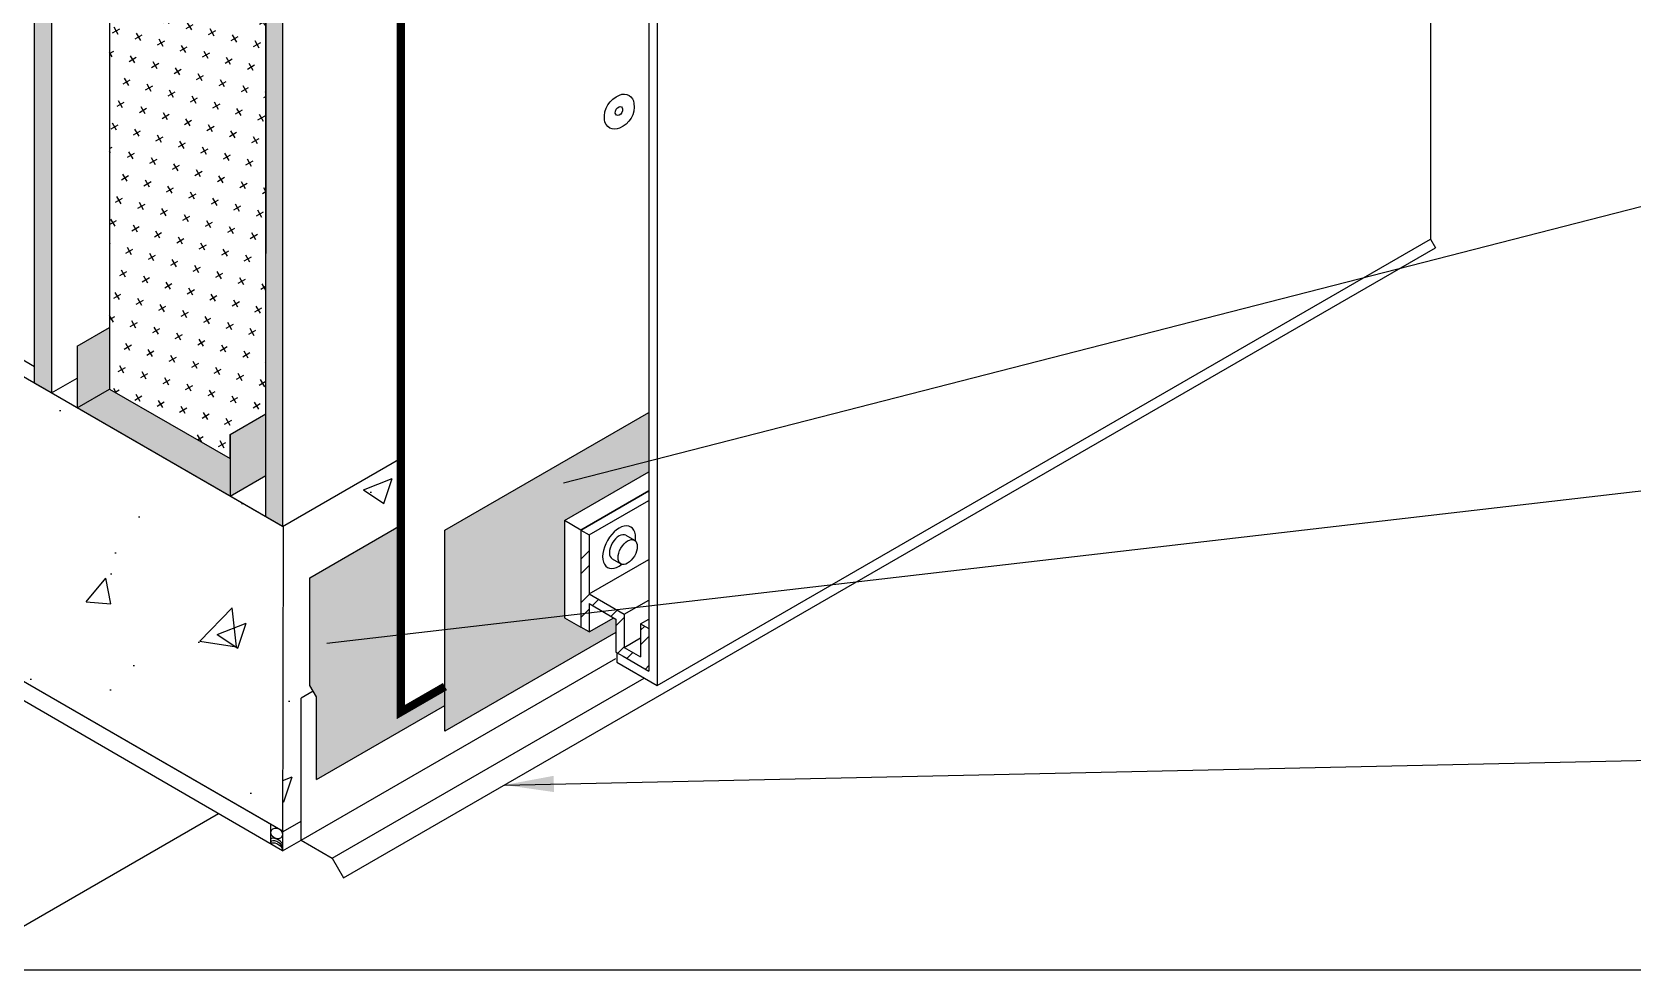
# Model space of a CAD drawing. Extents: x -35.1 to 51, y 0 to 66.
# Drawn here: x 14.28 to 33.72, y 35.85 to 47.25 of the extents above; entities that cross this region are included whole.
import ezdxf

# ---------------------------------------------------------------- set-up
doc = ezdxf.new("R2010")
doc.units = 0
doc.header["$LTSCALE"] = 1.5
doc.header["$MEASUREMENT"] = 0
doc.linetypes.add('CENTER', pattern=[2, 1.25, -0.25, 0.25, -0.25])
doc.linetypes.add('DASHED', pattern=[0.75, 0.5, -0.25])
for name, color, linetype in [('CLADDING', 252, 'CONTINUOUS'), ('DUPONT_FLASHING', 253, 'CENTER'), ('FASTENING', 7, 'CONTINUOUS'), ('FLASHING', 124, 'CONTINUOUS'), ('INSULATION', 40, 'CONTINUOUS'), ('STRUCTURE', 252, 'CONTINUOUS'), ('STRUCTURE_SHADING', 254, 'CONTINUOUS'), ('TEXT', 7, 'CONTINUOUS'), ('TITLE', 7, 'CONTINUOUS'), ('TYVEK', 160, 'DASHED')]:
    doc.layers.add(name, color=color, linetype=linetype)
doc.styles.add('DETAILS', font='sanss___.ttf', dxfattribs={"height": 1})
doc.dimstyles.new('TYVEKDETAILS', dxfattribs={"dimscale": 6, "dimtxt": 1.5, "dimasz": 0.1, "dimexe": 0.75, "dimexo": 0.75, "dimgap": 0.75, "dimtad": 0, "dimtih": 1, "dimtoh": 1, "dimdec": 4, "dimzin": 0, "dimtxsty": 'DETAILS', "dimcen": 0.0625, "dimazin": 3, "dimtfac": 1, "dimtdec": 4, "dimtofl": 0, "dimtmove": 0, "dimatfit": 3, "dimtolj": 1, "dimtzin": 0})

msp = doc.modelspace()

# ---------------------------------------------------------------- hatches: boundary and pattern name
at = {"layer": 'CLADDING'}
h = msp.add_hatch(dxfattribs=at)
h.set_pattern_fill('ANSI32', color=256, style=0)
h.set_pattern_definition([(45, (51.11889159585326, 2.06891249308557), (-0.2651650429449553, 0.2651650429449554), []), (45, (51.29566829085326, 2.06891249308557), (-0.2651650429449553, 0.2651650429449554), [])])
h.paths.add_polyline_path([(21.77434480077083, 39.99783273891241), (21.67434480077084, 40.05556776583136), (21.67434480077082, 39.65215369629643), (21.47434480077083, 39.76762375013436), (21.47434480077083, 40.17103781966929), (21.04773439453976, 40.41734145254588), (21.04773439453976, 41.13579408351573), (20.94773439453975, 41.19352911043469), (20.94773439453975, 40.64655549629997), (20.94773439453975, 40.36163661397963), (20.94773439453975, 40.01392738301094), (21.04773439453975, 39.95619235609198), (21.04773439453976, 40.30187139870797), (21.37434480077082, 40.11330279275034), (21.37434480077083, 39.70988872321541), (21.46103959765529, 39.65983545889681), (21.77434480077083, 39.47894861553957)])
at = {"layer": 'DUPONT_FLASHING'}
h = msp.add_hatch(color=256, dxfattribs=at)
h.paths.add_polyline_path([(20.74773439453976, 41.30899916427261), (21.77434480077084, 41.901712958663), (21.77434480077085, 42.04250373819101), (21.77434480077086, 42.62340079515005), (19.29692919142422, 41.19306422619919), (19.29692919142421, 39.29177466228841), (20.74773439453975, 40.12939743684887)])
h.paths.add_polyline_path([(21.37434480077083, 39.94889811899233), (21.37434480077082, 40.11330279275035), (21.3471012270011, 40.12903187739999), (21.04773439453976, 39.956192356092), (20.94773439453975, 40.01392738301094), (20.74773439453975, 40.12939743684885), (19.29692919142422, 39.29177466228841), (19.29692919142422, 38.74950165771731)])
msp.add_hatch(color=256, dxfattribs=at).paths.add_polyline_path([(18.76209947316399, 41.25523381001752), (17.65395678487667, 40.6154473306343), (17.65395678487675, 39.30587860049571), (17.73520678487675, 39.16514947238074), (17.73520678487687, 38.16120389114564), (19.29692919142422, 39.06286474296525), (19.29692919142421, 39.29177466228841), (18.762099473164, 38.98299058048027)])
at = {"layer": 'INSULATION', "linetype": 'CONTINUOUS'}
h = msp.add_hatch(dxfattribs=at)
h.set_pattern_fill('CROSS', color=256, scale=0.8, angle=30, style=0)
h.set_pattern_definition([(30, (51.11889159585327, 5.127667700582101), (0.07320508075688777, 0.2732050807568878), [0.1, -0.3]), (120, (51.18719286604249, 5.109366430392875), (-0.2732050807568877, 0.07320508075688778), [0.09999999999999987, -0.2999999999999995])])
h.paths.add_polyline_path([(17.12206969725787, 47.75699040818015), (15.22279292444846, 48.85353836422727), (15.22279292444846, 42.90844728834617), (16.68717941367533, 42.06298335459341), (16.68717941367534, 42.35763638324736), (17.12206969725788, 42.60872040554165)])
at = {"layer": 'STRUCTURE'}
h = msp.add_hatch(dxfattribs=at)
h.set_pattern_fill('AR-SAND', color=256, scale=0.25, style=0)
h.set_pattern_definition([(37.50000000000001, (47.89587072176957, 4.287642047206894), (-0.01574833952740204, 0.4817059422532897), [0, -0.38, 0, -0.425, 0, -0.40625]), (7.499999999999999, (47.89587072176957, 4.287642047206894), (0.4424441763169318, 0.7055365163074351), [0, -0.205, 0, -0.3425, 0, -0.13125]), (327.5, (47.58837072176956, 4.287642047206894), (0.7785354654378738, 0.001414763384241124), [0, -0.125, 0, -0.45, 0, -0.5875]), (317.5, (47.58837072176956, 4.287642047206894), (0.7515316511430733, 0.2194188912335623), [0, -0.0625, 0, -0.295, 0, -0.3375])])
h.paths.add_polyline_path([(14.51487043894377, 55.5555106605512), (14.31487043894384, 55.6709807143891), (14.31120351032485, 42.97940671063481), (14.3419605220408, 42.96164914164115), (14.51487043894377, 43.06147872871063)])
h.paths.add_polyline_path([(27.57394126042265, 63.09516871469814), (27.36643050489903, 63.2063024318122), (14.31487043894402, 55.67098071438898), (14.51487043894402, 55.55551066055106)])
h.paths.add_polyline_path([(14.51487043894377, 43.06147872871062), (14.34196052204081, 42.96164914164114), (14.51487043894377, 42.86181955457167)])
h = msp.add_hatch(dxfattribs=at)
h.set_pattern_fill('AR-SAND', color=256, scale=0.25, style=0)
h.set_pattern_definition([(37.50000000000001, (46.34556892320298, 4.038033231289056), (-0.01574833952740204, 0.4817059422532897), [0, -0.38, 0, -0.425, 0, -0.40625]), (7.499999999999999, (46.34556892320298, 4.038033231289056), (0.4424441763169318, 0.7055365163074351), [0, -0.205, 0, -0.3425, 0, -0.13125]), (327.5, (46.03806892320297, 4.038033231289056), (0.7785354654378738, 0.001414763384241124), [0, -0.125, 0, -0.45, 0, -0.5875]), (317.5, (46.03806892320297, 4.038033231289056), (0.7515316511430733, 0.2194188912335623), [0, -0.0625, 0, -0.295, 0, -0.3375])])
h.paths.add_polyline_path([(30.33900620210974, 61.4987577262883), (30.1314954465861, 61.60989144340237), (22.23145587761917, 57.04880147164983), (22.43145587761918, 56.93333141781191)])
h.paths.add_polyline_path([(22.44316714216145, 56.92656991607587), (22.23145587761918, 57.04880147164983, 0.02202440919495274), (21.04496469685716, 55.55075624551659, 0.06029966926027795), (20.54774148326066, 54.65791949024783, 0.04506024657636597), (20.20524624103815, 53.54129657285592, 0.02073115222964359), (19.95605037722982, 52.05482798809773, -0.04479910819463411), (19.76762247560304, 51.18855896233536, -0.02091384948871538), (19.57800308110922, 50.66181313652826, -0.05565526587535707), (19.27454699041663, 50.10443126246188, -0.01612494577826618), (18.67005764804299, 49.29592088339651, -0.03370422444087551), (18.18441885970285, 48.76579624893372), (17.12501923578502, 47.75528749131752), (17.32501923578496, 47.63981743747966), (17.32501923578496, 47.614385682738), (18.3500698690029, 48.59213064175177, 0.03370422444086479), (18.85754008812356, 49.14608652598329, 0.01612494577826873), (19.47129639721117, 49.96699156322615, 0.05565526587535749), (19.8002211982023, 50.57115383785676, 0.02091384948871565), (19.99663790148812, 51.1167819833889, 0.04479910819463601), (20.19418851467002, 52.02499130771073, -0.02073115222964427), (20.44009529721033, 53.49184032132957, -0.04506024657635373), (20.7699313059388, 54.56719086908421, -0.06032015627787331), (21.23928441345917, 55.40990184731901, -0.02256722528568807)])
h.paths.add_polyline_path([(17.32501923578497, 47.63981743747964), (17.12501923578502, 47.75528749131752), (17.12319222868131, 44.56739401614875), (17.32501923578497, 44.68391889302978)])
h.paths.add_polyline_path([(17.32501923578497, 44.68391889302979), (17.12319222868131, 44.56739401614876), (17.12185772440921, 42.23885492453498), (17.32501923578496, 42.35615027781675)])
h.paths.add_polyline_path([(17.32501923578497, 42.35615027781675), (17.1218577244092, 42.23885492453498), (17.12135230716605, 41.35696654631567), (17.32501923578497, 41.23937939025252)])
at = {"layer": 'STRUCTURE', "linetype": 'CONTINUOUS'}
h = msp.add_hatch(dxfattribs=at)
h.set_pattern_fill('AR-CONC', color=256, scale=0.5, style=0)
h.set_pattern_definition([(49.99999999999999, (46.97626816054768, 0.5135151945037109), (3.586300913003767, -0.3137606749129755), [0.375, -4.125]), (355, (46.97626816054768, 0.5135151945037109), (-0.693756668065, 3.760960668500059), [0.3, -3.3]), (100.4514, (47.27512656054768, 0.4873684945037127), (2.892546908570108, 3.447197710304768), [0.3187009499999993, -3.505710559999994]), (46.18420000000001, (46.97626816054768, 1.513515194503711), (5.336205243128222, -0.8275950716450904), [0.5625, -6.1875]), (96.6356, (47.42095188554768, 1.44454865950371), (4.673313527743517, 4.870589354502209), [0.47805144, -5.258565]), (351.1842, (46.97626816054768, 1.513515194503711), (4.673309725668136, 4.870593004626623), [0.45, -4.95]), (21, (47.47626816054768, 1.263515194503711), (2.984535260592308, -2.013094453326694), [0.375, -4.125]), (326.0000000000001, (47.47626816054768, 1.263515194503711), (1.216576659607909, 3.625750225234265), [0.3, -3.3]), (71.4514, (47.72497932554768, 1.095757164503709), (4.20111314290745, 1.612652483549762), [0.31870095, -3.50571056]), (37.50000000000001, (46.97626816054768, 0.5135151945037109), (0.06079927658645334, 1.664469269156557), [0, -3.26, 0, -3.35, 0, -3.3125]), (7.499999999999999, (46.97626816054768, 0.5135151945037109), (1.315347687210743, 1.972058559411801), [0, -1.91, 0, -3.185, 0, -1.2625]), (327.5, (45.86126816054767, 0.5135151945037109), (2.669112180862045, -0.112774358671899), [0, -1.25, 0, -3.9, 0, -5.175]), (317.5, (45.36126816054767, 0.5135151945037109), (2.915930846711931, 0.5005249116615882), [0, -1.625, 0, -2.59, 0, -3.675])])
edge = h.paths.add_edge_path()
edge.add_line((17.32501923578497, 41.23937939025252), (7.464126702510104, 46.93256834878876))
edge.add_line((7.464126702510075, 46.93256834878875), (7.464126702510047, 43.22693222880191))
edge.add_line((7.464126702510075, 43.22693222880191), (17.27400063961517, 37.56319887049797))
edge.add_ellipse((17.25288579919058, 37.505851970126), major_axis=(0.06313018964980298, -0.03922515233492628), ratio=0.8166257651788656, start_angle=84.99068478589749, end_angle=99.54973035376418, ccw=False)
edge.add_ellipse((17.25288579919058, 37.505851970126), major_axis=(0.06313018964980298, -0.03922515233492628), ratio=0.8166257651788656, start_angle=99.54973035376425, end_angle=444.9906847858975)
edge.add_line((17.29030810567531, 37.55378375057838), (17.32501923578497, 37.53374327026569))
edge.add_line((17.32501923578497, 37.53374327026567), (17.32501923578497, 38.43343296324092))
edge.add_line((17.32501923578497, 38.43343296324092), (17.32501923578497, 41.23937939025252))
h = msp.add_hatch(dxfattribs=at)
h.set_pattern_fill('AR-CONC', color=256, scale=0.5, style=0)
h.set_pattern_definition([(49.99999999999999, (45.76688458396184, 4.28561508448653), (3.586300913003767, -0.3137606749129755), [0.375, -4.125]), (355, (45.76688458396184, 4.28561508448653), (-0.693756668065, 3.760960668500059), [0.3, -3.3]), (100.4514, (46.06574298396184, 4.25946838448653), (2.892546908570108, 3.447197710304768), [0.3187009499999998, -3.505710559999998]), (46.18420000000001, (45.76688458396184, 5.28561508448653), (5.336205243128222, -0.8275950716450904), [0.5625, -6.1875]), (96.6356, (46.21156830896184, 5.21664854948653), (4.673313527743517, 4.870589354502209), [0.47805144, -5.258565]), (351.1842, (45.76688458396184, 5.28561508448653), (4.673309725668136, 4.870593004626623), [0.45, -4.95]), (21, (46.26688458396184, 5.03561508448653), (2.984535260592308, -2.013094453326694), [0.375, -4.125]), (326.0000000000001, (46.26688458396184, 5.03561508448653), (1.216576659607909, 3.625750225234265), [0.3, -3.3]), (71.4514, (46.51559574896184, 4.86785705448653), (4.20111314290745, 1.612652483549762), [0.31870095, -3.50571056]), (37.50000000000001, (45.76688458396184, 4.28561508448653), (0.06079927658645334, 1.664469269156557), [0, -3.26, 0, -3.35, 0, -3.3125]), (7.499999999999999, (45.76688458396184, 4.28561508448653), (1.315347687210743, 1.972058559411801), [0, -1.91, 0, -3.185, 0, -1.2625]), (327.5, (44.65188458396185, 4.28561508448653), (2.669112180862045, -0.112774358671899), [0, -1.25, 0, -3.9, 0, -5.175]), (317.5, (44.15188458396185, 4.28561508448653), (2.915930846711931, 0.5005249116615882), [0, -1.625, 0, -2.59, 0, -3.675])])
h.paths.add_polyline_path([(18.762099473164, 41.25523381001752), (18.762099473164, 42.06907805215037), (17.3320632926233, 41.24344627836432), (17.32544279398475, 37.533498728825), (17.33207785256333, 37.52966797596857), (17.54838782331699, 37.6545545958116), (17.54838782331697, 39.15110891337779), (17.69458178487675, 39.23551403643823), (17.65395678487675, 39.30587860049571), (17.65395678487668, 40.61544733063429)])
at = {"layer": 'STRUCTURE_SHADING', "linetype": 'CONTINUOUS'}
h = msp.add_hatch(color=256, dxfattribs=at)
h.paths.add_polyline_path([(17.12206969725789, 42.60872040554165), (16.68717941367532, 42.35763638324733), (16.68717941367534, 41.60763638324736), (17.12163972402191, 41.85847216037815)])
h.paths.add_polyline_path([(15.22279292444846, 42.90844728834617), (15.22279292444846, 43.65844728834612), (14.82845087972648, 43.43077380267315), (14.82845087972651, 42.68077380267317)])
h.paths.add_polyline_path([(16.68717941367534, 42.06298335459341), (15.22279292444846, 42.90844728834617), (14.82845087972651, 42.68077380267318), (16.68717941367534, 41.60763638324739)])

# ---------------------------------------------------------------- linework, layer by layer
at = {"layer": 'CLADDING'}
for p, q in [((31.27240530314335, 54.0699723187866), (31.27240530314337, 44.73171629568785)), ((21.87434480077088, 48.64399955788148), (21.87434480077083, 39.30574353478269)), ((21.77434480077097, 48.58626453096247), (21.77434480077083, 39.47894861553956)), ((21.87434480077083, 39.30574353478269), (31.27240530314335, 44.73171629568784)), ((21.77434480077085, 42.04250373819101), (21.77434480077085, 41.32509380837117)), ((20.74773439453975, 41.30899916427261), (21.77434480077087, 41.90171295866303)), ((20.94773439453976, 41.19352911043469), (21.77434480077086, 41.67077285098716)), ((21.77434480077086, 41.67077285098716), (20.94773439453975, 41.19352911043469)), ((21.04773439453976, 41.13579408351574), (21.77434480077086, 41.55530279714925)), ((20.74773439453975, 41.30899916427261), (20.74773439453975, 40.12939743684887)), ((20.94773439453975, 41.19352911043469), (20.74773439453975, 41.30899916427261)), ((20.94773439453976, 41.19352911043469), (20.94773439453975, 40.01392738301094)), ((20.94773439453976, 41.19352911043469), (21.04773439453976, 41.13579408351574)), ((21.04773439453976, 41.13579408351574), (21.04773439453976, 40.41734145254588)), ((21.49563382036897, 41.1308648951915), (21.59982644017398, 41.07070925809952)), ((21.04773439453976, 40.41734145254588), (21.77434480077085, 40.8368501661794)), ((21.32987262098019, 40.84375807592658), (21.4340652407852, 40.78360243883457)), ((21.04773439453976, 40.41734145254588), (21.47434480077083, 40.17103781966929)), ((21.04773439453976, 40.30187139870797), (21.04773439453975, 39.95619235609198)), ((21.04773439453976, 40.30187139870797), (21.37434480077082, 40.11330279275034)), ((21.47434480077083, 40.17103781966929), (21.77434480077084, 40.34424290042619)), ((20.74773439453975, 40.12939743684887), (20.94773439453975, 40.01392738301094)), ((21.04773439453975, 39.95619235609198), (21.3471012270011, 40.12903187739999)), ((21.37434480077082, 40.11330279275034), (21.37434480077083, 39.70988872321541)), ((21.47434480077083, 40.17103781966929), (21.47434480077083, 39.76762375013436)), ((21.67434480077083, 40.05556776583138), (21.77434480077084, 40.11330279275034)), ((21.67434480077083, 40.05556776583138), (21.67434480077083, 39.65215369629643)), ((21.67434480077083, 40.05556776583138), (21.77434480077084, 39.99783273891241)), ((21.04773439453975, 39.95619235609198), (20.94773439453975, 40.01392738301094)), ((21.47434480077083, 39.76762375013436), (21.67434480077083, 39.88309380397228)), ((21.37434480077083, 39.70988872321541), (21.46103959765529, 39.65983545889681)), ((21.38631204759908, 39.70297943003765), (21.38631204759909, 39.5875093761997)), ((21.47434480077083, 39.76762375013436), (21.67434480077083, 39.65215369629643)), ((21.38631204759909, 39.5875093761997), (21.87434480077083, 39.30574353478269)), ((21.46103959765529, 39.65983545889681), (21.77434480077083, 39.47894861553956)), ((14.07176350812098, 36.31833271442783), (16.54639347621521, 37.74706099265173))]:
    msp.add_line(p, q, dxfattribs=at)
at = {"layer": 'CLADDING', "linetype": 'CONTINUOUS'}
msp.add_line((17.32501923578494, 37.53374327026567), (7.464126702510075, 43.22693222880191), dxfattribs=at)
at = {"layer": 'CLADDING'}
for major_axis, ratio, start_param, end_param in [((-0.1416839832399485, -0.245403857590334), 0.5773502691896194, 2.188950782762249, 7.235827178007129), ((-0.0828805996943901, -0.1435534096324705), 0.5773502691896217, 3.141592653589793, 6.283185307179586)]:
    msp.add_ellipse((21.41275322067458, 40.98731148555904), major_axis=major_axis, ratio=ratio, start_param=start_param, end_param=end_param, dxfattribs=at)
msp.add_ellipse((21.51694584047959, 40.92715584846705), major_axis=(-0.0828805996943901, -0.1435534096324705), ratio=0.5773502691896217, dxfattribs=at)
at = {"layer": 'FASTENING'}
for points in [[(21.41971778079712, 46.48316511642071, -0.546252201092799), (21.592922861554, 46.38316511642072, -0.3537160203436517), (21.41971778079712, 46.08316511642071, -0.5560120530374328), (21.23580579349663, 46.18462701441687, -0.3458248453514607), (21.41971778079712, 46.48316511642071, -1.000000000000007)], [(21.41275322067459, 46.3400823886359, -0.546252201092799), (21.45605449086381, 46.31508238863592, -0.3537160203436517), (21.41275322067459, 46.2400823886359, -0.5560120530374328), (21.36677522384946, 46.26544786313494, -0.3458248453514607), (21.41275322067459, 46.3400823886359, -1.000000000000007)]]:
    msp.add_lwpolyline(points, format="xyb", dxfattribs=at)
at = {"layer": 'FLASHING'}
for p, q in [((31.27240530314335, 44.73171629568782), (31.33307808925444, 44.62662794750668)), ((18.06532790743734, 36.96648880849383), (31.33307808925444, 44.62662794750668)), ((17.54838782331699, 37.42511013643004), (21.37434480077082, 39.63402742727092)), ((17.92662022878739, 37.20673755531549), (21.71827501569313, 39.39585046720963)), ((17.69458178487675, 39.23551403643823), (17.54838782331697, 39.15110891337779)), ((17.54838782331699, 37.42511013643004), (17.54838782331697, 39.15110891337779)), ((17.548387823317, 37.42511013643004), (17.92662022878739, 37.20673755531549)), ((17.92662022878739, 37.20673755531549), (18.06532790743734, 36.96648880849383))]:
    msp.add_line(p, q, dxfattribs=at)
at = {"layer": 'INSULATION'}
for p, q in [((15.22279292444846, 48.85353836422727), (15.22279292444846, 42.90844728834619)), ((17.12206969725787, 42.60872040554165), (17.12206969725787, 47.75699040818015)), ((15.22279292444846, 42.90844728834617), (16.68717941367533, 42.06298335459341)), ((16.68717941367533, 42.35763638324736), (17.12206969725787, 42.60872040554165)), ((16.68717941367533, 42.06298335459341), (16.68717941367533, 42.35763638324735))]:
    msp.add_line(p, q, dxfattribs=at)
at = {"layer": 'STRUCTURE'}
for p, q in [((14.31126128593304, 43.17937335387192), (7.464126702510075, 47.13256834878877)), ((17.32501923578497, 41.23937939025252), (7.464126702510075, 46.93256834878873)), ((17.33207785256333, 41.23530409595543), (12.85623639901775, 43.81943236401003)), ((14.82845087972648, 43.43077380267315), (14.82845087972651, 42.68077380267314)), ((14.31120351032485, 42.97940671063481), (14.51487043894377, 42.86181955457167)), ((16.68717941367533, 42.35763638324735), (16.68717941367534, 41.60763638324733)), ((17.32501923578497, 41.23937939025252), (18.762099473164, 42.06907805215037)), ((17.33207785256333, 41.25160527314379), (17.32501923578497, 37.29614822228991)), ((17.33207785256333, 37.52966797596857), (12.85623639901775, 40.1137962440232)), ((17.33207785256333, 37.52966797596857), (17.54838782331698, 37.6545545958116)), ((17.32501923578497, 37.29614822228991), (17.548387823317, 37.42511013643004))]:
    msp.add_line(p, q, dxfattribs=at)
at = {"layer": 'STRUCTURE', "linetype": 'CONTINUOUS'}
for p, q in [((17.32501923578497, 37.29614822228991), (7.464126702510075, 43.00672524311197)), ((17.18074466568686, 37.38123156900589), (17.18074466568686, 37.61704023214902))]:
    msp.add_line(p, q, dxfattribs=at)
at = {"layer": 'STRUCTURE', "color": 7}
for p, q in [((17.65395678487668, 40.61544733063429), (18.762099473164, 41.25523381001752)), ((17.65395678487675, 39.30587860049571), (17.65395678487668, 40.61544733063429)), ((17.73520678487675, 39.16514947238074), (17.65395678487675, 39.30587860049571)), ((17.73520678487686, 38.16120389114564), (17.73520678487675, 39.16514947238074)), ((17.73520678487686, 38.16120389114564), (19.29692919142422, 39.06286474296525))]:
    msp.add_line(p, q, dxfattribs=at)
at = {"layer": 'STRUCTURE'}
for points in [[(14.31120351032485, 42.97940671063481), (14.31487043894384, 55.6709807143891), (14.51487043894377, 55.55551066055121), (14.51487043894377, 42.86181955457167)], [(17.12135230716605, 41.35696654631565), (17.12501923578502, 47.75528749131752), (17.32501923578497, 47.63981743747964), (17.32501923578497, 41.23937939025252)], [(14.82845087972648, 43.43077380267315), (15.22279292444846, 43.65844728834615)], [(14.51487043894377, 42.86181955457167), (14.8284508797265, 43.0428653064701)], [(14.82845087972648, 42.68077380267315), (15.22279292444846, 42.90844728834617)], [(16.68717941367533, 42.35763638324735), (17.12206969725787, 42.60872040554165)], [(16.68717941367533, 41.60763638324735), (17.12163972402191, 41.85847216037816)]]:
    msp.add_lwpolyline(points, dxfattribs=at)
at = {"layer": 'STRUCTURE', "color": 7}
msp.add_lwpolyline([(21.37434480077082, 39.9488981189923), (19.29692919142422, 38.7495016577173), (19.29692919142422, 41.19306422619919), (21.77434480077088, 42.62340079515005)], dxfattribs=at)
at = {"layer": 'STRUCTURE', "linetype": 'CONTINUOUS'}
msp.add_ellipse((17.25288579919058, 37.505851970126), major_axis=(0.06313018964980298, -0.03922515233492628), ratio=0.8166257651788658, dxfattribs=at)
for centre, end_param in [((17.25288195073592, 37.39439360795825), 6.283185307179586), ((17.25288195073592, 37.36302539549936), 6.283185307179586), ((17.25288195073592, 37.3360137722632), 6.206075957751755)]:
    msp.add_ellipse(centre, major_axis=(-0.07213728504904192, 0.04177568318034783), ratio=0.4638594113278645, start_param=3.666456572625518, end_param=end_param, dxfattribs=at)
at = {"layer": 'TITLE', "linetype": 'CONTINUOUS'}
msp.add_line((49.5, 35.84534034634707), (1.499999999999986, 35.84534034634707), dxfattribs=at)
at = {"layer": 'TYVEK', "const_width": 0.1}
msp.add_lwpolyline([(18.762099473164, 48.11303849690447), (18.762099473164, 38.98299058048027), (19.29692919142422, 39.29177466228842)], dxfattribs=at)
at = {"layer": 'TYVEK', "color": 23, "const_width": 0.09}
msp.add_lwpolyline([(18.7556122568034, 41.99432995724886), (18.7556122568034, 41.99432995724886)], close=True, dxfattribs=at)

# ---------------------------------------------------------------- leaders
at = {"layer": 'TEXT'}
for points, override in [([(20.73810688149064, 41.77069686012904), (34.21517753891619, 45.22936302457514), (35.5119857942784, 45.22936302457514)], {"dimgap": 0.75, "dimtad": 0, "dimfxl": 3}), ([(17.86121051549742, 39.81984603314412), (34.40259069965965, 41.73937423895131), (35.5119857942784, 41.73937423895131)], {"dimfxl": 3}), ([(20.01983635410408, 38.09492478631028), (33.96173965621533, 38.39707991073026), (35.5119857942784, 38.39707991073026)], {"dimgap": 0.75, "dimtad": 0, "dimfxl": 3})]:
    msp.add_leader(points, dimstyle='TYVEKDETAILS', override=override, dxfattribs=at)

doc.saveas('drawing.dxf')
